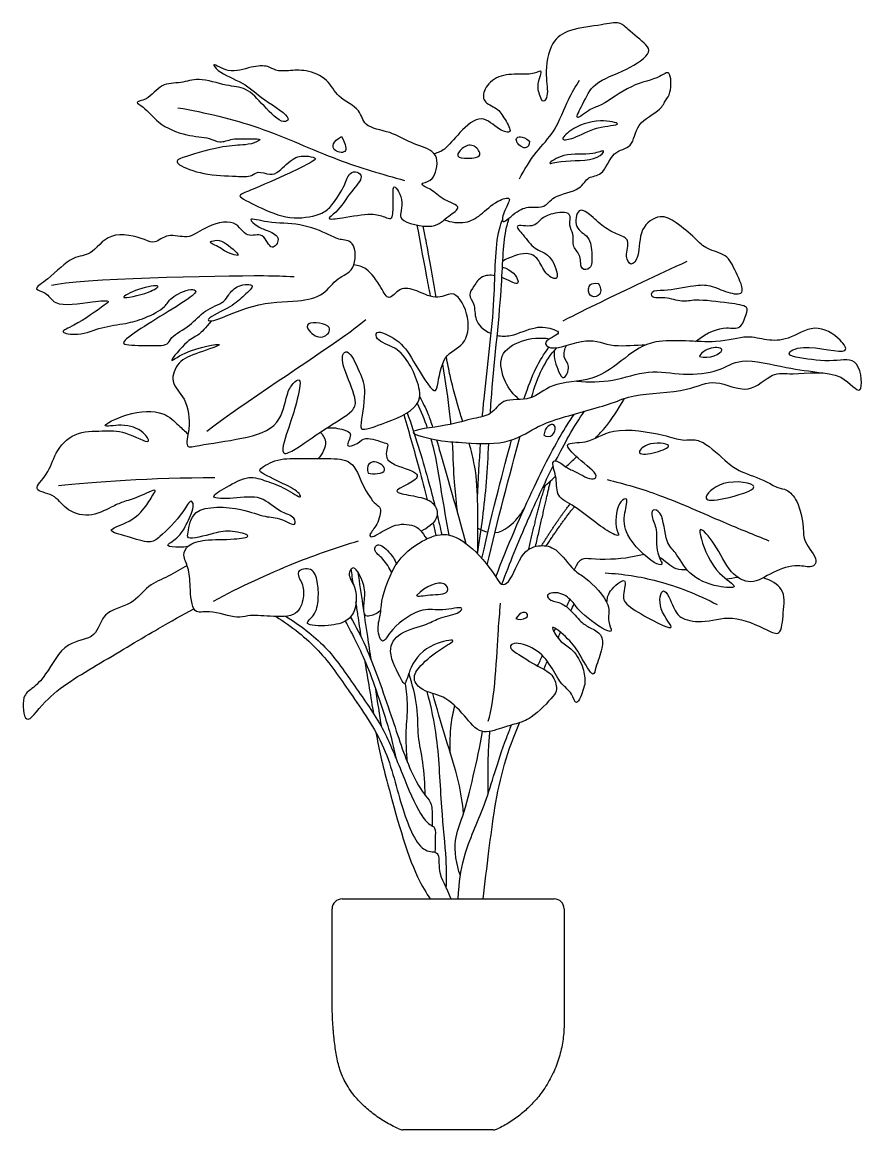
# Model space of a CAD drawing. Header units: metres. Extents: x 68508 to 226087, y -5893 to 20329.
# Drawn here: x 192906 to 193404, y 14940 to 15596 of the extents above; entities that cross this region are included whole.
import ezdxf

# ---------------------------------------------------------------- set-up
doc = ezdxf.new("R2010")
doc.units = ezdxf.units.M
doc.header["$LTSCALE"] = 0.05

msp = doc.modelspace()

# ---------------------------------------------------------------- linework, layer by layer
for centre, start, end in [((193095.419, 15070.866), 90, 180), ((193221.065, 15070.866), 0.000003, 90), ((193131.48, 14945.918), 245.102916, 270.000004), ((193184.996, 14945.918), 270, 295.205511)]:
    msp.add_arc(centre, 5.849, start, end)
for points, knots in [([(193155.987, 15478.69), (193159.838, 15477.14), (193168.725, 15476.081), (193177.754, 15481.307), (193186.196, 15489.865), (193196.925, 15492.963), (193191.388, 15484.615), (193188.92, 15474.013), (193199.373, 15484.97), (193207.497, 15486.681), (193215.776, 15485.504), (193220.303, 15493.499), (193236.936, 15495.536), (193240.61, 15504.886), (193250.395, 15504.083), (193254.96, 15519.941), (193268.323, 15520.686), (193268.856, 15536.438), (193284.29, 15542.949), (193286.851, 15549.754), (193290.475, 15553.18), (193290.408, 15568.631), (193282.642, 15561.883), (193266.323, 15559.226), (193249.55, 15545.919), (193243.155, 15545.2), (193231.858, 15535.655), (193238.754, 15548.383), (193244.181, 15560.68), (193263.463, 15566.293), (193278.836, 15576.995), (193275.56, 15582.772), (193264.598, 15591.214), (193259.772, 15596.27), (193248.662, 15593.671), (193230.294, 15591.765), (193218.32, 15584.258), (193215.236, 15564.473), (193218.036, 15552.887), (193214.612, 15547.492), (193212.241, 15552.4), (193210.462, 15559.753), (193215.173, 15568.053), (193208.508, 15564.606), (193200.229, 15564.942), (193187.905, 15564.594), (193179.23, 15556.81), (193178.412, 15547.891), (193187.624, 15545.092), (193191.507, 15538.721), (193197.302, 15529.068), (193187.237, 15531.86), (193178.29, 15542.372), (193164.553, 15530.417), (193156.871, 15519.978), (193152.181, 15518.379), (193150.096, 15517.664)], [0, 0, 0, 0, 0.3028033, 0.5752124, 0.8843878, 1.1084968, 1.341479, 1.5624866, 1.8351689, 2.0967025, 2.3246006, 2.56755, 2.9056244, 3.1549699, 3.390427, 3.7118074, 3.9912749, 4.2994391, 4.6364295, 4.8543511, 5.0516212, 5.3396641, 5.5455139, 5.9070228, 6.2941124, 6.530804, 6.7864326, 7.0334, 7.3564892, 7.7432621, 8.0907969, 8.2767555, 8.5969766, 8.8157764, 9.0917342, 9.4635347, 9.7731177, 10.1468694, 10.4473908, 10.614337, 10.7769798, 11.0274394, 11.2425463, 11.4187128, 11.6760571, 11.9747497, 12.2582983, 12.4845596, 12.7276581, 12.9770467, 13.2131032, 13.4292678, 13.7279523, 14.0630491, 14.3767456, 14.597387, 14.597387, 14.597387, 14.597387]), ([(193142.787, 15499.722), (193142.648, 15498.965), (193149.095, 15496.79), (193154.403, 15490.326), (193167.879, 15486.476), (193157.259, 15480.706), (193150.411, 15472.083), (193129.009, 15477.789), (193130.307, 15482.931), (193131.235, 15489.057), (193129.613, 15495.005), (193126.139, 15499.333), (193125.55, 15495.881), (193125.905, 15491.333), (193125.721, 15482.645), (193124.781, 15478.536), (193120.089, 15480.665), (193112.32, 15482.968), (193097.116, 15479.828), (193084.913, 15478.408), (193093.406, 15483.542), (193100.146, 15495.219), (193108.596, 15503.769), (193104.468, 15507.427), (193099.345, 15506.732), (193097.341, 15498.694), (193089.585, 15487.115), (193084.012, 15481.817), (193065.967, 15477.99), (193049.288, 15484.541), (193035.374, 15491.505), (193034.604, 15493.426), (193042.501, 15496.684), (193064.458, 15506.003), (193075.484, 15511.801), (193081.389, 15514.979), (193074.727, 15516.664), (193066.591, 15516.27), (193058.573, 15507.083), (193052.949, 15504.609), (193045.515, 15508.044), (193041.939, 15503.804), (193031.926, 15504.568), (193014.032, 15504.842), (192999.626, 15510.305), (192996.605, 15513.804), (193004.427, 15516.703), (193024.814, 15522.644), (193037.438, 15522.692), (193044.4, 15524.127), (193048.098, 15526.733), (193040.545, 15526.274), (193030.661, 15527.186), (193023.045, 15523.589), (193016.513, 15527.718), (193003.012, 15527.908), (192986.189, 15535.076), (192979.12, 15545.178), (192971.736, 15548.518), (192981.036, 15549.458), (192988.036, 15559.841), (193000.26, 15559.179), (193010.76, 15563.349), (193026.872, 15557.553), (193039.152, 15557.34), (193048.697, 15546.431), (193059.664, 15534.954), (193066.518, 15539.131), (193047.736, 15550.133), (193037.772, 15560.006), (193022.636, 15565.223), (193017.489, 15572.535), (193029.14, 15564.5), (193041.043, 15569.473), (193051.641, 15570.167), (193056.03, 15566.525), (193064.153, 15566.798), (193074.225, 15567.801), (193087.6, 15562.127), (193092.3, 15550.706), (193106.878, 15544.499), (193107.804, 15533.211), (193124.73, 15531.107), (193135.601, 15523.865), (193149.22, 15520.308), (193152.344, 15513.933), (193150.908, 15506.642), (193148.726, 15501.622), (193142.922, 15500.458), (193142.787, 15499.722)], [0, 0, 0, 0, 0.2038929, 0.478958, 0.7424357, 0.9768755, 1.2700161, 1.6372307, 1.8024765, 2.0142731, 2.2363857, 2.4046762, 2.5241385, 2.7170665, 2.975075, 3.1252349, 3.2931952, 3.5378456, 3.8930106, 4.1343, 4.3354837, 4.6728299, 4.9485195, 5.1108469, 5.283337, 5.5221066, 5.8412229, 6.0789844, 6.4300062, 6.812141, 7.1366502, 7.2198135, 7.4460514, 7.8776294, 8.1946334, 8.362548, 8.5428703, 8.7920913, 9.0846632, 9.2923603, 9.5188542, 9.6987358, 9.9586179, 10.3347615, 10.6691476, 10.8075115, 11.022006, 11.4273925, 11.7387263, 11.9665768, 12.0965401, 12.2908999, 12.5755639, 12.8117807, 13.034724, 13.3484119, 13.7138907, 14.0219243, 14.2050822, 14.4110157, 14.7107955, 14.9972207, 15.2823208, 15.6304644, 15.9239276, 16.2522727, 16.5830379, 16.7343356, 17.0954763, 17.445773, 17.7890493, 17.9648412, 18.2230879, 18.5405444, 18.8106514, 19.0050837, 19.240578, 19.5171667, 19.8306613, 20.1279797, 20.4525847, 20.7108499, 21.0409243, 21.3638885, 21.6751506, 21.8874198, 22.1156086, 22.3187925, 22.5173388, 22.5173388, 22.5173388, 22.5173388]), ([(193200.452, 15502.798), (193203.446, 15508.217), (193209.775, 15519.136), (193222.087, 15530.627), (193228.898, 15550.076), (193233.752, 15557.545), (193236.088, 15561.358)], [0, 0, 0, 0, 0.3697599, 0.7227226, 1.1055371, 1.4198121, 1.4198121, 1.4198121, 1.4198121]), ([(192998.304, 15545.002), (193014.5, 15542.06), (193046.438, 15534.867), (193092.414, 15513.201), (193119.142, 15505.64), (193132.462, 15501.968)], [0, 0, 0, 0, 0.6029536, 1.2113816, 1.7638076, 1.7638076, 1.7638076, 1.7638076]), ([(193226.204, 15526.398), (193225.725, 15527.218), (193231.692, 15533.254), (193246.376, 15538.724), (193264.435, 15534.977), (193244.767, 15533.937), (193234.42, 15527.08), (193226.668, 15525.602), (193226.204, 15526.398)], [0, 0, 0, 0, 0.2244649, 0.5937684, 0.8693547, 1.1650041, 1.5032081, 1.7208678, 1.7208678, 1.7208678, 1.7208678]), ([(193095.19, 15527.921), (193089.747, 15524.908), (193088.882, 15519.146), (193099.003, 15517.388), (193097.709, 15522.973), (193095.19, 15527.921)], [0, 0, 0, 0, 0.3734753, 0.7441009, 1.094617, 1.094617, 1.094617, 1.094617]), ([(193206.488, 15525.197), (193201.867, 15528.616), (193196.772, 15527.385), (193200.994, 15521.103), (193205.95, 15520.441), (193206.488, 15525.197)], [0, 0, 0, 0, 0.3035449, 0.62251671, 0.93527675, 0.93527675, 0.93527675, 0.93527675]), ([(193164.016, 15516.508), (193163.605, 15517.774), (193167.235, 15522.442), (193173.932, 15523.644), (193179.412, 15515.754), (193170.011, 15514.734), (193164.432, 15515.224), (193164.016, 15516.508)], [0, 0, 0, 0, 0.2093072, 0.4269768, 0.6370711, 0.869032, 1.0811512, 1.0811512, 1.0811512, 1.0811512]), ([(193218.431, 15512.179), (193218.412, 15512.798), (193227.959, 15519.153), (193242.545, 15516.213), (193252.39, 15520.983), (193245.884, 15512.891), (193226.704, 15514.392), (193218.447, 15511.652), (193218.431, 15512.179)], [0, 0, 0, 0, 0.2640644, 0.6195732, 0.8388673, 1.0350858, 1.4318486, 1.6570751, 1.6570751, 1.6570751, 1.6570751]), ([(193304.752, 15406.669), (193311.982, 15412.482), (193322.661, 15415.842), (193331.644, 15413.193), (193334.669, 15422.536), (193336.272, 15427.94), (193323.476, 15429.285), (193305.048, 15431.98), (193296.716, 15429.51), (193287.329, 15433.283), (193278.272, 15431.724), (193278.763, 15437.271), (193286.856, 15436.331), (193303.544, 15440.106), (193313.504, 15440.368), (193322.911, 15435.494), (193335.546, 15433.442), (193328.23, 15448.259), (193323.709, 15458.555), (193311.187, 15460.7), (193304.466, 15467.947), (193293.619, 15477.016), (193283.801, 15482.766), (193270.513, 15473.516), (193272.358, 15458.031), (193266.443, 15450.346), (193262.553, 15457.33), (193266.621, 15467.101), (193258.509, 15469.927), (193249.917, 15474.178), (193242.832, 15481.606), (193234.502, 15486.715), (193232.553, 15472.801), (193242.509, 15469.409), (193243.447, 15458.249), (193243.577, 15449.432), (193235.993, 15448.442), (193237.575, 15457.832), (193231.404, 15462.258), (193233.071, 15470.389), (193229.205, 15474.997), (193232.293, 15483.924), (193219.524, 15482.622), (193213.035, 15479.543), (193209.072, 15473.496), (193196.022, 15476.753), (193203.579, 15469.114), (193208.993, 15460.781), (193219.241, 15458.683), (193223.574, 15446.206), (193222.19, 15442.777), (193214.992, 15446.741), (193212.128, 15455.841), (193204.937, 15460.264), (193194.64, 15456.493), (193190.601, 15454.241)], [2.3470807, 2.3470807, 2.3470807, 2.3470807, 2.6933908, 2.934729, 3.1842791, 3.3581739, 3.6422543, 4.0243104, 4.2742003, 4.5488642, 4.786559, 4.9290958, 5.1562534, 5.5192464, 5.7914699, 6.0798253, 6.3265729, 6.6271951, 6.9242279, 7.21219, 7.4839568, 7.8097885, 8.0866981, 8.3975801, 8.7371039, 8.9559471, 9.1534103, 9.4150883, 9.6379845, 9.9094913, 10.1961296, 10.4167722, 10.6807587, 10.9395282, 11.2208497, 11.4641696, 11.6419318, 11.8758932, 12.1027508, 12.3347184, 12.5419212, 12.759377, 13.0282845, 13.2677487, 13.4908803, 13.7440972, 13.9583375, 14.2404827, 14.5108266, 14.8098704, 14.9373613, 15.1573917, 15.4245888, 15.6641969, 15.9675594, 15.9675594, 15.9675594, 15.9675594]), ([(193041.497, 15478.724), (193041.841, 15479.612), (193053.433, 15476.103), (193069.987, 15477.23), (193087.598, 15470.124), (193093.73, 15466.521), (193103.782, 15466.734), (193103.92, 15447.975), (193092.16, 15444.769), (193084.956, 15433.503), (193068.254, 15429.688), (193044.21, 15430.608), (193018.364, 15417.314), (193014.658, 15420.215), (193030.83, 15427.313), (193036.591, 15433.195), (193045.703, 15440.994), (193033.099, 15440.308), (193028.244, 15434.377), (193025.789, 15429.533), (193013.358, 15425.347), (193006.266, 15415.831), (192993.984, 15409.885), (192992.743, 15403.678), (192979.789, 15404.527), (192964.068, 15404.15), (192968.543, 15409.35), (192983.396, 15418.865), (193000.178, 15428.797), (193010.82, 15436.483), (193005.221, 15438.222), (192993.468, 15432.917), (192991.179, 15426.578), (192978.363, 15420.104), (192967.503, 15417.036), (192952.847, 15415.515), (192940.715, 15409.692), (192926.631, 15412.087), (192938.331, 15416.228), (192953.642, 15427.349), (192959.077, 15431.171), (192946.318, 15430.269), (192924.798, 15426.442), (192921.119, 15436.102), (192911.472, 15437.355), (192922.798, 15444.017), (192935.387, 15457.718), (192947.434, 15456.949), (192957.1, 15473.039), (192978.539, 15467.498), (192984.472, 15464.001), (192992.491, 15471.353), (193004.333, 15466.648), (193013.338, 15474.193), (193032.515, 15480.484), (193038.424, 15466.85), (193049.243, 15472.34), (193053.251, 15458.782), (193059.94, 15468.082), (193051.635, 15472.455), (193046.109, 15473.801), (193041.238, 15478.056), (193041.497, 15478.724)], [0, 0, 0, 0, 0.2707293, 0.6469625, 1.0118697, 1.2420798, 1.4786048, 1.8013873, 2.0839641, 2.3846453, 2.7240694, 3.1677587, 3.5935853, 3.7214681, 4.0231171, 4.3000685, 4.5300899, 4.7705137, 5.0107856, 5.2039843, 5.5015081, 5.8065611, 6.1123739, 6.2976308, 6.6041113, 6.91366, 7.067189, 7.4309593, 7.8358864, 8.1006165, 8.2494329, 8.5509772, 8.7738219, 9.086256, 9.3821293, 9.7062872, 10.0360146, 10.2904996, 10.5258724, 10.9234454, 11.0788457, 11.3435241, 11.7416295, 11.9931211, 12.1958697, 12.450957, 12.8287596, 13.1071695, 13.4486762, 13.8296227, 14.0437841, 14.2995612, 14.5835622, 14.8764465, 15.2343534, 15.5176493, 15.7672651, 16.023624, 16.2298891, 16.4621446, 16.6913429, 16.8950049, 16.8950049, 16.8950049, 16.8950049]), ([(193178.584, 15362.133), (193178.872, 15365.629), (193180.953, 15388.887), (193186.789, 15429.726), (193185.775, 15464.929), (193189.683, 15476.944), (193190.369, 15478.703)], [0.5405911, 0.5405911, 0.5405911, 0.5405911, 0.6577815, 1.3181666, 1.8717991, 1.9726538, 1.9726538, 1.9726538, 1.9726538]), ([(193183.256, 15364.034), (193183.409, 15366.5), (193184.947, 15389.499), (193190.491, 15435.654), (193190.736, 15467.098), (193193.676, 15477.462), (193194.484, 15479.815)], [1.0717255, 1.0717255, 1.0717255, 1.0717255, 1.1573549, 1.8541508, 2.3623013, 2.5210546, 2.5210546, 2.5210546, 2.5210546]), ([(193139.741, 15475.507), (193141.623, 15465.707), (193143.26, 15456.411), (193146.783, 15438.005), (193147.661, 15433.376)], [0, 0, 0, 0, 0.46946087, 0.61191306, 0.61191306, 0.61191306, 0.61191306]), ([(193151.108, 15432.759), (193148.997, 15445.136), (193145.967, 15462.621), (193143.984, 15472.385), (193143.449, 15474.927)], [2.42490674, 2.42490674, 2.42490674, 2.42490674, 2.86674214, 3.03667829, 3.03667829, 3.03667829, 3.03667829]), ([(193033.802, 15457.576), (193034.046, 15458.951), (193025.199, 15466.304), (193020.979, 15466.709), (193015.271, 15465.514), (193024.116, 15462.296), (193027.456, 15458.616), (193033.802, 15457.576)], [0, 0, 0, 0, 0.3308019, 0.5632049, 0.7327735, 0.9831573, 1.2692273, 1.2692273, 1.2692273, 1.2692273]), ([(193018.091, 15418.851), (193014.138, 15414.205), (193010.745, 15410.029), (193003.887, 15408.002), (192990.597, 15391.243), (193002.232, 15401.726), (193031.878, 15407.245), (193009.001, 15399.444), (192998.332, 15395.572), (192992.896, 15382.082), (193003.861, 15373.103), (193006.024, 15355.811), (193001.729, 15342.917), (193012.535, 15345.754), (193036.245, 15348.639), (193059.416, 15355.537), (193062.259, 15375.014), (193065.641, 15381.348), (193072.268, 15386.651), (193068.024, 15368.151), (193064.559, 15357.8), (193057.811, 15338.049), (193068.482, 15342.687), (193084.421, 15354.954), (193101.869, 15364.434), (193104.603, 15371.899), (193097.286, 15387.823), (193094.586, 15398.342), (193099.348, 15402.689), (193106.512, 15387.44), (193110.139, 15377.479), (193106.216, 15357.441), (193106.898, 15353.577), (193119.825, 15357.878), (193142.669, 15366.949), (193141.246, 15381.145), (193135.694, 15393.49), (193127.939, 15403.577), (193115.806, 15406.47), (193114.877, 15414.402), (193129.964, 15407.317), (193136.845, 15396.85), (193149.946, 15374.16), (193152.516, 15381.377), (193154.355, 15399.17), (193169.037, 15403.946), (193171.825, 15420.486), (193162.685, 15438.498), (193152.02, 15430.329), (193140.013, 15437.063), (193129.51, 15439.428), (193123.099, 15429.747), (193118.326, 15439.278), (193110.682, 15450.505), (193104.987, 15451.58), (193102.405, 15451.981)], [0, 0, 0, 0, 0.2232211, 0.4762006, 0.8021261, 1.0639612, 1.4590233, 1.7700047, 2.0880091, 2.3780249, 2.6846994, 3.0504691, 3.324253, 3.5539698, 3.9925778, 4.4061538, 4.7657808, 5.0078059, 5.1824899, 5.5006549, 5.8405322, 6.1790248, 6.393168, 6.802518, 7.1838634, 7.4052648, 7.7678349, 8.0502008, 8.2023133, 8.5234469, 8.8380526, 9.219241, 9.3485096, 9.6480355, 10.0707967, 10.3651551, 10.6850086, 10.9941687, 11.2895557, 11.4559753, 11.7559045, 12.1078885, 12.5074482, 12.6698945, 13.0284493, 13.3458597, 13.6862276, 14.0338403, 14.3006045, 14.6146774, 14.8891584, 15.1310132, 15.3698892, 15.6937744, 15.9366848, 15.9366848, 15.9366848, 15.9366848]), ([(193226.414, 15418.942), (193233.933, 15422.732), (193248.984, 15430.286), (193282.739, 15446.373), (193299.749, 15454.127)], [0, 0, 0, 0, 0.4312394, 1.0737949, 1.0737949, 1.0737949, 1.0737949]), ([(192923.376, 15439.886), (192937.834, 15443.919), (193047.738, 15446.282), (193059.97, 15445.344), (193067.181, 15445.073)], [0, 0, 0, 0, 1.3199289, 1.7191591, 1.7191591, 1.7191591, 1.7191591]), ([(193185.964, 15445.58), (193183.108, 15446.058), (193177.404, 15445.601), (193173.766, 15439.505), (193169.624, 15434.069), (193174.468, 15429.03), (193173.483, 15418.943), (193178.784, 15413.724), (193183.742, 15411.291)], [17.1500337, 17.1500337, 17.1500337, 17.1500337, 17.3580193, 17.5984066, 17.8110962, 18.0219984, 18.2933312, 18.5802327, 18.5802327, 18.5802327, 18.5802327]), ([(193190.404, 15450.587), (193196.099, 15449.201), (193200.105, 15443.301), (193199.286, 15439.632), (193193.892, 15443.037), (193190.078, 15444.461)], [16.34600306, 16.34600306, 16.34600306, 16.34600306, 16.64408625, 16.77071078, 17.05519192, 17.05519192, 17.05519192, 17.05519192]), ([(192966.165, 15432.758), (192965.587, 15433.388), (192975.033, 15438.267), (192990.084, 15440.747), (192980.879, 15434.998), (192966.874, 15431.985), (192966.165, 15432.758)], [0, 0, 0, 0, 0.2705852, 0.563233, 0.783379, 1.115638, 1.115638, 1.115638, 1.115638]), ([(193247.16, 15440.852), (193242.505, 15441.787), (193240.69, 15437.711), (193242.433, 15432.288), (193249.717, 15433.748), (193248.431, 15439.142), (193247.16, 15440.852)], [0, 0, 0, 0, 0.2361098, 0.46062276, 0.6907857, 0.95038813, 0.95038813, 0.95038813, 0.95038813]), ([(193015.314, 15353.543), (193036.161, 15369.548), (193092.798, 15406.14), (193103.801, 15415.17), (193109.521, 15419.614)], [0, 0, 0, 0, 1.252138, 1.652106, 1.652106, 1.652106, 1.652106]), ([(193084.075, 15409.393), (193081.077, 15408.615), (193075.504, 15412.194), (193073.421, 15419.05), (193092.185, 15416.796), (193086.662, 15410.065), (193084.075, 15409.393)], [0, 0, 0, 0, 0.25602667, 0.42743886, 0.72915302, 0.94994546, 0.94994546, 0.94994546, 0.94994546]), ([(193137.527, 15352.854), (193137.527, 15354.57), (193159.326, 15356.531), (193172.378, 15361.37), (193184.364, 15362.601), (193190.091, 15373.807), (193208.291, 15370.653), (193219.249, 15383.265), (193244.518, 15382.037), (193263.091, 15397.128), (193280.244, 15409.928), (193316.567, 15404.308), (193334.642, 15410.689), (193346.889, 15407.103), (193360.018, 15407.07), (193375.057, 15418.055), (193390.099, 15409.13), (193397.734, 15397.3), (193368.964, 15406.267), (193357.145, 15398.904), (193367.998, 15396.524), (193385.836, 15394.039), (193402.558, 15398.392), (193404.393, 15370.257), (193390.8, 15391.062), (193362.427, 15386.364), (193350.134, 15389.138), (193336.375, 15373.978), (193316, 15385.536), (193300.382, 15376.498), (193267.455, 15375.756), (193255.948, 15369.641), (193223.556, 15361.386), (193210.128, 15356.021), (193192.613, 15344.634), (193165.447, 15347.128), (193154.991, 15347.263), (193137.526, 15351.318), (193137.527, 15352.854)], [0, 0, 0, 0, 0.3809048, 0.7360383, 1.0134845, 1.290823, 1.6310526, 1.9651855, 2.3809868, 2.7934215, 3.1831885, 3.693093, 4.0656278, 4.3598076, 4.6648606, 5.0171104, 5.3661022, 5.5882337, 6.0134535, 6.2745575, 6.4972462, 6.8802688, 7.1994832, 7.5355256, 7.8514197, 8.3075663, 8.6068421, 8.9559061, 9.3334063, 9.6951297, 10.1732135, 10.5008827, 10.9848913, 11.3210298, 11.7039194, 12.1376002, 12.455373, 12.7963912, 12.7963912, 12.7963912, 12.7963912]), ([(193187.308, 15410.237), (193189.836, 15409.737), (193197.533, 15409.629), (193209.346, 15416.338), (193220.09, 15414.444), (193223.889, 15412.341), (193223.431, 15411.456), (193222.684, 15410.016), (193213.173, 15406.954), (193220.079, 15400.003), (193240.917, 15410.453), (193254.876, 15402.505), (193269.724, 15404.814), (193275.097, 15404.551)], [18.6686444, 18.6686444, 18.6686444, 18.6686444, 18.8498322, 19.1870557, 19.4713284, 19.6297786, 19.6297786, 19.6297786, 19.8877596, 20.0706513, 20.4648243, 20.8184685, 21.1579756, 21.1579756, 21.1579756, 21.1579756]), ([(193200.376, 15372.346), (193196.95, 15375.141), (193191.328, 15381.892), (193187.151, 15399.273), (193201.72, 15408.149), (193212.876, 15409.196), (193218.361, 15408.201)], [0, 0, 0, 0, 0.3125061, 0.6472536, 0.9738201, 1.3246936, 1.3246936, 1.3246936, 1.3246936]), ([(193221.025, 15401.14), (193220.677, 15396.999), (193223.056, 15389.708), (193226.863, 15382.716), (193231.214, 15392.684), (193225.673, 15397.047), (193227.324, 15402.245), (193228.346, 15404.311)], [0, 0, 0, 0, 0.3029532, 0.4911524, 0.7195993, 0.9337607, 1.1593732, 1.1593732, 1.1593732, 1.1593732]), ([(193307.124, 15397.729), (193307.436, 15399.511), (193313.174, 15404.046), (193325.264, 15402.137), (193312.752, 15395.936), (193307.124, 15397.729)], [0, 0, 0, 0, 0.29842055, 0.55623188, 0.91435538, 0.91435538, 0.91435538, 0.91435538]), ([(193154.894, 15393.214), (193156.611, 15382.801), (193158.472, 15370.224), (193159.561, 15359.512), (193159.74, 15357.592)], [0.97988504, 0.97988504, 0.97988504, 0.97988504, 1.25445089, 1.31679867, 1.31679867, 1.31679867, 1.31679867]), ([(193166.861, 15359.347), (193166.405, 15360.831), (193163.376, 15370.68), (193160.374, 15381.477), (193157.953, 15393.586), (193157.219, 15397.496)], [1.28699477, 1.28699477, 1.28699477, 1.28699477, 1.35915845, 1.77580284, 1.95686676, 1.95686676, 1.95686676, 1.95686676]), ([(193234.526, 15383.098), (193241.572, 15382.677), (193255.83, 15382.296), (193276.811, 15390.582), (193297.26, 15386.221), (193318.714, 15388.427), (193331.716, 15397.894), (193359.028, 15390.44), (193372.261, 15389.176), (193379.2, 15388.064)], [0, 0, 0, 0, 0.3948359, 0.7946116, 1.186272, 1.57544, 1.9083109, 2.3488119, 2.742781, 2.742781, 2.742781, 2.742781]), ([(193141.377, 15373.93), (193143.193, 15370.51), (193145.514, 15366.358), (193148.166, 15358.691), (193149.093, 15355.808)], [0, 0, 0, 0, 0.29244709, 0.44125671, 0.44125671, 0.44125671, 0.44125671]), ([(193245.53, 15349.453), (193247.199, 15351.218), (193254.919, 15359.737), (193258.951, 15366.546), (193262.685, 15372.935)], [2.14434286, 2.14434286, 2.14434286, 2.14434286, 2.2469136, 2.65120268, 2.65120268, 2.65120268, 2.65120268]), ([(193004.134, 15285.312), (193002.45, 15284.994), (192999.806, 15284.738), (192988.857, 15285.148), (192999.378, 15290.512), (193003.633, 15299.144), (193008.459, 15309.011), (193005.708, 15313.889), (193001.212, 15304.315), (192988.003, 15291.04), (192981.315, 15286.575), (192969.488, 15291.23), (192953.94, 15294.681), (192969.336, 15299.191), (192978.639, 15307.172), (192982.854, 15314.969), (192986.695, 15320.412), (192974.168, 15313.955), (192965.747, 15311.881), (192958.63, 15308.564), (192945.65, 15301.744), (192931.131, 15306.847), (192925.788, 15316.52), (192910.649, 15318.222), (192922.316, 15328.481), (192924.886, 15340.9), (192936.545, 15353.738), (192953.925, 15353.466), (192966.007, 15354.379), (192983.942, 15344.29), (192977.378, 15354.442), (192966.25, 15358.262), (192949.476, 15354.92), (192969.557, 15365.431), (192989.65, 15366.12), (192998.452, 15357.012), (193002.477, 15353.584), (193004.254, 15351.716)], [0, 0, 0, 0, 0.1945589, 0.416849, 0.642942, 0.9294143, 1.2092372, 1.3515068, 1.5946009, 1.9768558, 2.206527, 2.519248, 2.7927589, 3.0632263, 3.3799982, 3.6418441, 3.7927302, 4.0688006, 4.3388616, 4.5755376, 4.8971731, 5.2167825, 5.5035064, 5.7724411, 6.0456739, 6.3631737, 6.7032559, 7.0477613, 7.3697618, 7.692002, 7.8977198, 8.2160931, 8.4810713, 8.8055422, 9.2023718, 9.4926244, 9.7312876, 9.7312876, 9.7312876, 9.7312876]), ([(193131.999, 15363.338), (193135.156, 15352.682), (193139.544, 15337.246), (193144.254, 15319.247), (193145.844, 15312.997)], [0, 0, 0, 0, 0.49543195, 0.75282192, 0.75282192, 0.75282192, 0.75282192]), ([(193134.016, 15364.496), (193138.529, 15351.499), (193144.632, 15331.723), (193149.18, 15314.463), (193150.463, 15309.317)], [0, 0, 0, 0, 0.55123216, 0.78893601, 0.78893601, 0.78893601, 0.78893601]), ([(193186.563, 15267.341), (193193.308, 15285.51), (193208.266, 15319.636), (193224.187, 15350.678), (193231.32, 15361.238), (193233.064, 15363.667)], [0, 0, 0, 0, 0.654255, 1.1935632, 1.3665501, 1.3665501, 1.3665501, 1.3665501]), ([(193221.9, 15335.932), (193224.619, 15341.335), (193230.871, 15353.202), (193235.936, 15360.976), (193238.957, 15365.321)], [0.97934221, 0.97934221, 0.97934221, 0.97934221, 1.18813681, 1.47118628, 1.47118628, 1.47118628, 1.47118628]), ([(193082.542, 15352.964), (193084.002, 15351.382), (193087.322, 15347.47), (193083.83, 15339.898), (193081.266, 15337.359)], [0, 0, 0, 0, 0.21805208, 0.50034054, 0.50034054, 0.50034054, 0.50034054]), ([(193086.175, 15355.347), (193089.581, 15356.088), (193096.158, 15354.612), (193102.338, 15352.36), (193096.225, 15343.03), (193105.354, 15346.24), (193108.826, 15350.819), (193120.226, 15346.687), (193123.717, 15345.884), (193118.187, 15335.22), (193141.617, 15329.616), (193138.446, 15321.552), (193118.468, 15317.797), (193142.853, 15314.659), (193151.059, 15310.821), (193153.01, 15301.013), (193145.864, 15295.991), (193142.225, 15294.443)], [0, 0, 0, 0, 0.2774892, 0.4652808, 0.6841873, 0.8872681, 1.0974868, 1.3834884, 1.5207483, 1.7527886, 2.0001156, 2.3148547, 3.1984545, 3.471189, 3.7295374, 3.9571927, 4.2527563, 4.2527563, 4.2527563, 4.2527563]), ([(193214.943, 15351.113), (193215.274, 15356.105), (193222.927, 15360.159), (193221.136, 15349.765), (193216.323, 15350.207), (193214.943, 15351.113)], [0, 0, 0, 0, 0.28990609, 0.54776584, 0.79040888, 0.79040888, 0.79040888, 0.79040888]), ([(193228.209, 15332.334), (193226.162, 15333.651), (193222.282, 15336.725), (193219.176, 15334.919), (193223.192, 15325.126), (193221.737, 15314.46), (193233.904, 15309.183), (193245.157, 15299.408), (193254.882, 15292.981), (193260.357, 15290.924), (193256.253, 15297.466), (193258.767, 15312.067), (193265.402, 15314.926), (193262.11, 15303.998), (193262.27, 15291.653), (193278.459, 15275.661), (193286.762, 15273.43), (193280.517, 15282.125), (193282.745, 15295.17), (193278.524, 15302.255), (193278.836, 15308.011), (193286.038, 15305.577), (193286.389, 15287.266), (193293.4, 15282.079), (193300.261, 15267.918), (193316.2, 15261.132), (193332.322, 15260.393), (193315.919, 15269.223), (193308.176, 15287.786), (193306.229, 15298.69), (193317.755, 15285.684), (193324.034, 15269.757), (193337.819, 15261.78), (193350.267, 15270.571), (193364.745, 15275.25), (193373.428, 15272.057), (193378.109, 15277.487), (193368.022, 15288.149), (193369.145, 15296.476), (193365.847, 15312.223), (193359.172, 15319.36), (193353.131, 15319.662), (193346.556, 15324.404), (193331.036, 15329.489), (193323.895, 15334.352), (193309.94, 15348.023), (193302.294, 15348.676), (193296.462, 15347.85), (193285.242, 15351.89), (193255.201, 15356.826), (193241.765, 15345.702), (193225.013, 15347.598), (193235.355, 15336.795), (193247.68, 15327.896), (193243.797, 15323.849), (193233.567, 15329.679), (193230.171, 15331.071), (193228.209, 15332.334)], [0, 0, 0, 0, 0.2302235, 0.3493267, 0.6152994, 0.8861632, 1.1771382, 1.5179242, 1.8174098, 1.9717702, 2.1678508, 2.5011214, 2.6629886, 2.9080728, 3.2191134, 3.6267259, 3.8122217, 4.0425398, 4.3590448, 4.6053799, 4.774247, 4.9556144, 5.3085148, 5.560645, 5.8875035, 6.2575385, 6.5200746, 6.8129425, 7.2228817, 7.42799, 7.7235648, 8.0995536, 8.4086773, 8.7316531, 9.0663669, 9.3121429, 9.4915432, 9.7962221, 10.0501846, 10.3900101, 10.6483525, 10.8455718, 11.0891634, 11.4296574, 11.6968058, 12.0677538, 12.2981461, 12.4928558, 12.787687, 13.2522114, 13.6157046, 13.8930813, 14.1667257, 14.4965806, 14.63281, 14.9143562, 15.1350831, 15.1350831, 15.1350831, 15.1350831]), ([(193158.796, 15292.061), (193157.362, 15300.551), (193154.137, 15317.445), (193151.457, 15337.312), (193148.595, 15347.589), (193148.163, 15349.037)], [0, 0, 0, 0, 0.43608562, 0.88689387, 0.96145749, 0.96145749, 0.96145749, 0.96145749]), ([(193151.372, 15348.405), (193152.805, 15343.584), (193158.367, 15323.977), (193164.648, 15302.472), (193168.696, 15287.173)], [0.55981073, 0.55981073, 0.55981073, 0.55981073, 0.77786415, 1.36906981, 1.36906981, 1.36906981, 1.36906981]), ([(193160.554, 15347.216), (193161.184, 15337.435), (193161.459, 15322.534), (193162.875, 15313.741), (193163.523, 15306.049)], [1.43641881, 1.43641881, 1.43641881, 1.43641881, 1.79785802, 2.1274435, 2.1274435, 2.1274435, 2.1274435]), ([(193175.635, 15280.966), (193176.105, 15290.51), (193175.757, 15309.938), (193175.363, 15328.473), (193171.947, 15342.018), (193170.67, 15346.571)], [0, 0, 0, 0, 0.4593858, 0.8772076, 1.0873731, 1.0873731, 1.0873731, 1.0873731]), ([(193271.635, 15340.71), (193270.993, 15341.817), (193275.577, 15347.625), (193293.88, 15345.783), (193281.122, 15340.584), (193272.409, 15339.377), (193271.635, 15340.71)], [0, 0, 0, 0, 0.2211461, 0.5229903, 0.7701305, 1.0365787, 1.0365787, 1.0365787, 1.0365787]), ([(193175.635, 15280.966), (193177.858, 15295.124), (193180.868, 15316.841), (193181.936, 15338.489), (193182.313, 15346.259)], [0, 0, 0, 0, 0.56261034, 0.85639732, 0.85639732, 0.85639732, 0.85639732]), ([(193118.431, 15247.603), (193116.824, 15245.797), (193112.264, 15243.986), (193108.063, 15243.987), (193108.449, 15253.574), (193109.831, 15261.322), (193102.573, 15275.85), (193098.178, 15268.189), (193104.23, 15261.631), (193103.99, 15247.98), (193098.713, 15240.658), (193088.416, 15238), (193071.13, 15238.451), (193080.106, 15244.705), (193081.696, 15254.503), (193081.26, 15264.175), (193078.471, 15273.44), (193066.834, 15271.194), (193072.605, 15263.279), (193073.053, 15255.067), (193069.322, 15243.31), (193052.864, 15243.909), (193039.669, 15244.988), (193033.328, 15242.017), (193017.248, 15248.378), (193006.427, 15244.332), (193005.539, 15262.201), (193005.05, 15272.315), (193000.626, 15280.074), (193004.141, 15286.82), (193014.986, 15289.725), (193029.781, 15289.173), (193044.121, 15291.263), (193028.857, 15295.309), (193020.734, 15293.405), (193002.941, 15288.6), (193004.709, 15294.261), (193006.046, 15310.191), (193036.505, 15308.322), (193049.395, 15302.429), (193058.99, 15302.659), (193068.546, 15296.224), (193067.336, 15303.604), (193058.007, 15305.364), (193047.551, 15316.333), (193032.576, 15313.395), (193014.805, 15313.52), (193028.213, 15320.999), (193039.851, 15327.859), (193050.968, 15323.825), (193061.28, 15320.559), (193071.853, 15312.883), (193069.872, 15317.813), (193060.926, 15322.433), (193047.402, 15328.703), (193046.129, 15331.273), (193056.579, 15337.5), (193069.854, 15337.42), (193086.583, 15337.337), (193102.195, 15337.181), (193107.121, 15321.498), (193114.611, 15310.154), (193119.292, 15308.454), (193116.724, 15297.914), (193111.916, 15293.34), (193111.893, 15290.582), (193116.386, 15291.841), (193126.619, 15299.65), (193139.73, 15298.034), (193142.582, 15294.106), (193145.55, 15289.741)], [0, 0, 0, 0, 0.2322271, 0.3800173, 0.6211507, 0.8893768, 1.1885896, 1.366622, 1.6165651, 1.9268756, 2.1718571, 2.465334, 2.7669296, 2.9777282, 3.252412, 3.5272094, 3.7731917, 4.0063759, 4.2330719, 4.4874321, 4.7617052, 5.0967173, 5.4098325, 5.6315053, 5.9831452, 6.2338657, 6.5603454, 6.8504744, 7.0931526, 7.3062132, 7.5847595, 7.9413541, 8.1887705, 8.452825, 8.7448131, 9.0772569, 9.231675, 9.5376301, 9.9815709, 10.3143621, 10.585026, 10.8322144, 10.9949468, 11.2533218, 11.574991, 11.922871, 12.2134119, 12.4761545, 12.8036229, 13.0842279, 13.3891934, 13.6572613, 13.7814044, 14.0687622, 14.4011423, 14.5075137, 14.7826776, 15.1076588, 15.4647161, 15.7822554, 16.1184884, 16.4331388, 16.6012353, 16.867534, 17.0935558, 17.2004349, 17.3571516, 17.6697077, 17.9685625, 18.1922854, 18.1922854, 18.1922854, 18.1922854]), ([(193110.88, 15328.678), (193109.495, 15333.07), (193114.179, 15338.186), (193125.362, 15328.859), (193113.71, 15327.85), (193110.88, 15328.678)], [0, 0, 0, 0, 0.27321142, 0.56276826, 0.88867552, 0.88867552, 0.88867552, 0.88867552]), ([(193190.124, 15262.918), (193194.944, 15275.912), (193202.673, 15295.277), (193215.313, 15322.658), (193220.395, 15332.917)], [0, 0, 0, 0, 0.55325936, 0.9409573, 0.9409573, 0.9409573, 0.9409573]), ([(193252.354, 15324.896), (193262.856, 15322.262), (193283.395, 15316.602), (193321.134, 15299.504), (193339.125, 15292.384), (193348.188, 15288.681)], [0, 0, 0, 0, 0.4890178, 1.0364881, 1.5014803, 1.5014803, 1.5014803, 1.5014803]), ([(193310.994, 15313.837), (193310.459, 15315.828), (193319.973, 15326.211), (193349.541, 15321.108), (193321.647, 15313.129), (193311.467, 15312.074), (193310.994, 15313.837)], [0, 0, 0, 0, 0.315309, 0.6799004, 1.0540258, 1.3331609, 1.3331609, 1.3331609, 1.3331609]), ([(193185.931, 15293.502), (193191.498, 15294.016), (193198.947, 15300.89), (193202.235, 15306.172), (193203.43, 15307.974)], [0.67550472, 0.67550472, 0.67550472, 0.67550472, 1.01763506, 1.19393765, 1.19393765, 1.19393765, 1.19393765]), ([(193019.348, 15253.018), (193034.821, 15261.364), (193066.834, 15276.094), (193092.302, 15284.783), (193105.165, 15288.655)], [0, 0, 0, 0, 0.6231185, 1.16781, 1.16781, 1.16781, 1.16781]), ([(193186.563, 15267.341), (193183.814, 15271.771), (193173.302, 15284.952), (193157.619, 15294.746), (193141.965, 15288.863), (193125.146, 15276.099), (193118.088, 15251.044), (193118.69, 15245.694), (193115.669, 15237.174), (193119.368, 15225.727), (193124.949, 15238.201), (193143.316, 15250.027), (193153.638, 15246.455), (193168.21, 15250.502), (193164.443, 15245.168), (193153.167, 15243.601), (193146.016, 15238.774), (193129.15, 15235.219), (193121.204, 15223.582), (193129.99, 15207.584), (193133.071, 15202.081), (193135.61, 15216.021), (193147.153, 15227.997), (193165.627, 15231.28), (193152.627, 15224.209), (193142.17, 15215.779), (193136.273, 15206.896), (193143.29, 15199.195), (193156.211, 15197.391), (193167.983, 15185.679), (193177.079, 15173.196), (193189.993, 15178.075), (193198.73, 15180.452), (193207.894, 15183.15), (193220.417, 15196.343), (193223.343, 15200.466), (193220.292, 15210.515), (193211.183, 15214.103), (193199.442, 15221.809), (193193.934, 15225.547), (193197.596, 15229.313), (193210.918, 15225.228), (193219.365, 15214.857), (193224.941, 15203.445), (193231.515, 15199.276), (193234.229, 15189.243), (193238.875, 15201.975), (193239.479, 15205.565), (193238.435, 15215.107), (193231.279, 15225.724), (193224.599, 15228.105), (193216.55, 15241.583), (193231.015, 15229.615), (193235.944, 15222.169), (193244.345, 15206.491), (193245.735, 15214.773), (193249.878, 15224.676), (193249.78, 15233.632), (193242.092, 15237.244), (193236.628, 15240.505), (193230.195, 15248.711), (193224.378, 15252.405), (193217.716, 15253.414), (193216.256, 15257.647), (193225.438, 15258.839), (193232.814, 15251.922), (193236.384, 15245.893), (193251.758, 15234.73), (193255.796, 15235.077), (193251.915, 15241.586), (193255.769, 15251.322), (193239.73, 15267.531), (193232.559, 15270.355), (193222.836, 15284.779), (193212.83, 15286.527), (193201.102, 15283.053), (193195.771, 15263.806), (193189.235, 15262.089), (193187.943, 15265.117), (193186.563, 15267.341)], [0, 0, 0, 0, 0.398811, 0.7589083, 1.0889825, 1.4880199, 1.9115551, 2.1096865, 2.369129, 2.6056122, 2.8636206, 3.2587726, 3.5553182, 3.8412459, 3.9853793, 4.2726766, 4.53331, 4.8803642, 5.1773054, 5.5376751, 5.6918428, 5.9659961, 6.3403505, 6.6299476, 6.8775947, 7.2167486, 7.4715309, 7.7162145, 8.0222502, 8.3730002, 8.6915822, 8.9868645, 9.2456601, 9.5133518, 9.8734275, 10.0632742, 10.3161421, 10.5862515, 10.9149855, 11.1103953, 11.2585376, 11.563653, 11.884879, 12.1846527, 12.4307834, 12.6366426, 12.8965555, 13.0804146, 13.3373456, 13.6365545, 13.8826243, 14.1347082, 14.4198955, 14.7284873, 15.0353357, 15.2131291, 15.5081403, 15.7494709, 15.9834178, 16.2045612, 16.4772746, 16.7067686, 16.9217776, 17.0569833, 17.2861364, 17.5508828, 17.7952111, 18.164905, 18.2871858, 18.4895878, 18.7583004, 19.146046, 19.3994296, 19.7412795, 20.004964, 20.2887378, 20.6602854, 20.8402838, 21.0405184, 21.0405184, 21.0405184, 21.0405184]), ([(193124.863, 15269.893), (193123.294, 15272.616), (193120.528, 15277.917), (193113.555, 15282.584), (193116.596, 15288.276), (193123.886, 15281.781), (193126.69, 15277.544), (193127.727, 15274.91)], [0, 0, 0, 0, 0.2634804, 0.4961749, 0.6549733, 0.894597, 1.1446299, 1.1446299, 1.1446299, 1.1446299]), ([(193274.275, 15280.472), (193271.826, 15280.11), (193262.539, 15277.69), (193244.34, 15277.247), (193235.688, 15278.858), (193232.9, 15271.477)], [6.3293795, 6.3293795, 6.3293795, 6.3293795, 6.5584288, 7.1336409, 7.4678407, 7.4678407, 7.4678407, 7.4678407]), ([(193299.76, 15271.5), (193297.543, 15271.479), (193291.971, 15271.135), (193286.68, 15276.973), (193283.25, 15279.034)], [5.66189093, 5.66189093, 5.66189093, 5.66189093, 5.83713886, 6.10870009, 6.10870009, 6.10870009, 6.10870009]), ([(193003.671, 15274.093), (193000.003, 15271.921), (192992.815, 15267.328), (192980.042, 15262.684), (192971.575, 15250.074), (192952.864, 15247.374), (192950.79, 15230.056), (192930.968, 15230.068), (192920.863, 15209.482), (192912.277, 15200.985), (192905.488, 15197.343), (192907.575, 15176.458), (192920.701, 15197.878), (192952.313, 15216.221), (192986.414, 15236.719), (193000.67, 15244.596), (193007.657, 15248.444)], [0, 0, 0, 0, 0.3068392, 0.6173794, 0.9444822, 1.2934411, 1.6074851, 1.9527106, 2.3527378, 2.6481949, 2.8790611, 3.1828085, 3.514318, 4.0566396, 4.5989044, 5.0186285, 5.0186285, 5.0186285, 5.0186285]), ([(193112.793, 15217.792), (193112.071, 15222.528), (193109.433, 15239.956), (193106.869, 15257.294), (193105.033, 15269.932)], [0.4649922, 0.4649922, 0.4649922, 0.4649922, 0.63239468, 1.08140965, 1.08140965, 1.08140965, 1.08140965]), ([(193251.317, 15269.678), (193261.731, 15269.056), (193282.55, 15266.063), (193306.398, 15256.87), (193317.549, 15250.891)], [0, 0, 0, 0, 0.48002, 1.0086443, 1.0086443, 1.0086443, 1.0086443]), ([(193139.498, 15256.31), (193145.127, 15262.053), (193156.287, 15266.363), (193159.819, 15256.655), (193147.734, 15257.181), (193140.204, 15255.52), (193139.498, 15256.31)], [0, 0, 0, 0, 0.3798601, 0.6027864, 0.9248669, 1.2072655, 1.2072655, 1.2072655, 1.2072655]), ([(193252.242, 15252.107), (193252.441, 15254.495), (193252.704, 15258.741), (193265.388, 15269.312), (193260.995, 15255.252), (193264.032, 15249.285), (193298.92, 15230.796), (193281.488, 15247.568), (193285.284, 15264.643), (193292.021, 15248.334), (193295.204, 15242.648), (193309.27, 15239.266), (193326.41, 15245.793), (193345.982, 15236.463), (193355.748, 15231.617), (193356.508, 15246.811), (193358.53, 15259.958), (193349.361, 15265.421), (193344.698, 15266.715)], [0, 0, 0, 0, 0.2300695, 0.5039711, 0.7511229, 0.9999561, 1.4437207, 1.7464583, 2.0256086, 2.3144528, 2.5462935, 2.8497174, 3.2169248, 3.6153697, 3.8474019, 4.1438964, 4.4651896, 4.722184, 4.722184, 4.722184, 4.722184]), ([(193106.925, 15231.374), (193106.198, 15236.029), (193105.065, 15243.381), (193104.074, 15249.978), (193103.702, 15252.476)], [0.50058513, 0.50058513, 0.50058513, 0.50058513, 0.66178598, 0.76526671, 0.76526671, 0.76526671, 0.76526671]), ([(193182.018, 15181.846), (193186.101, 15193.698), (193187.399, 15233.218), (193188.787, 15245.4), (193189.357, 15251.823)], [0, 0, 0, 0, 0.9082912, 1.285663, 1.285663, 1.285663, 1.285663]), ([(193056.402, 15243.862), (193065.466, 15238.169), (193082.824, 15224.544), (193100.101, 15198.611), (193122.789, 15166.741), (193129.625, 15131.696), (193141.76, 15102.891), (193154.012, 15105.847), (193151.487, 15092.045), (193157.157, 15083.754), (193159.925, 15076.715)], [0, 0, 0, 0, 0.4937454, 0.9810886, 1.5196639, 2.0581955, 2.5137873, 2.7493418, 3.0291973, 3.3741722, 3.3741722, 3.3741722, 3.3741722]), ([(193061.938, 15244.008), (193070.424, 15238.937), (193086.59, 15226.835), (193102.844, 15202.5), (193120.462, 15178.204), (193130.573, 15151.461), (193140.826, 15127.653), (193146.711, 15120.624), (193151.22, 15119.186), (193150.275, 15111.751), (193150.561, 15106.958), (193150.453, 15104.359)], [0, 0, 0, 0, 0.46726, 0.9306209, 1.3983038, 1.8655734, 2.3004771, 2.5485753, 2.7118248, 2.9302897, 3.1699563, 3.1699563, 3.1699563, 3.1699563]), ([(193100.464, 15243.573), (193103.678, 15237.769), (193110.242, 15226.035), (193124.92, 15184.914), (193134.545, 15153.991), (193144.343, 15137.625), (193149.092, 15133.307), (193148.585, 15124.479), (193148.792, 15121.519), (193148.795, 15119.96)], [0, 0, 0, 0, 0.3828036, 0.9477034, 1.4516779, 1.8103713, 2.0189098, 2.2623416, 2.4479373, 2.4479373, 2.4479373, 2.4479373]), ([(193198.405, 15242.756), (193201.253, 15247.063), (193205.916, 15246.392), (193205.024, 15242.243), (193199.419, 15241.665), (193198.405, 15242.756)], [0, 0, 0, 0, 0.25765831, 0.43576486, 0.70707035, 0.70707035, 0.70707035, 0.70707035]), ([(193097.332, 15241.062), (193101.887, 15233.04), (193110.049, 15215.851), (193115.054, 15202.041), (193124.428, 15174.184), (193126.249, 15165.094), (193127.221, 15160.353)], [0, 0, 0, 0, 0.4514029, 0.7948825, 1.2499245, 1.5768816, 1.5768816, 1.5768816, 1.5768816]), ([(193144.673, 15137.973), (193144.522, 15144.525), (193143.813, 15157.602), (193140.007, 15173.088), (193140.696, 15189.515), (193137.213, 15203.66), (193134.988, 15210.264)], [0, 0, 0, 0, 0.3804459, 0.7199729, 1.0778171, 1.4285841, 1.4285841, 1.4285841, 1.4285841]), ([(193134.189, 15157.504), (193133.674, 15163.705), (193132.998, 15176.288), (193134.762, 15189.617), (193133.657, 15200.004), (193132.87, 15204.555)], [0, 0, 0, 0, 0.37069648, 0.70295773, 0.97207981, 0.97207981, 0.97207981, 0.97207981]), ([(193157.156, 15083.17), (193157.283, 15088.861), (193157.561, 15100.759), (193153.865, 15131.837), (193152.83, 15169.517), (193148.226, 15190.486), (193145.846, 15199.474)], [0, 0, 0, 0, 0.3545879, 0.8317264, 1.3800417, 1.7896499, 1.7896499, 1.7896499, 1.7896499]), ([(193167.396, 15127.292), (193166.729, 15133.595), (193165.099, 15146.332), (193156.346, 15172.625), (193151.633, 15189.663), (193149.118, 15198.366)], [0, 0, 0, 0, 0.3741507, 0.822525, 1.2698341, 1.2698341, 1.2698341, 1.2698341]), ([(193159.549, 15163.119), (193159.213, 15168.634), (193159.705, 15179.737), (193161.298, 15187.299), (193162.274, 15191.023)], [0, 0, 0, 0, 0.34931732, 0.64089746, 0.64089746, 0.64089746, 0.64089746]), ([(193164.198, 15076.715), (193164.275, 15078.408), (193164.816, 15086.929), (193167.348, 15104.774), (193182.054, 15135.468), (193187.395, 15158.297), (193194.79, 15177.134), (193195.811, 15179.659)], [0.2635706, 0.2635706, 0.2635706, 0.2635706, 0.3655044, 0.7723512, 1.259705, 1.8047166, 1.8862012, 1.8862012, 1.8862012, 1.8862012]), ([(193179.048, 15076.715), (193180.027, 15086.056), (193183.144, 15110.812), (193187.866, 15148.489), (193197.218, 15173.075), (193200.585, 15181.03)], [0.1885746, 0.1885746, 0.1885746, 0.1885746, 0.5628421, 1.1822604, 1.4883112, 1.4883112, 1.4883112, 1.4883112]), ([(193182.035, 15139.265), (193181.704, 15147.852), (193182.045, 15165.058), (193182.688, 15172.279), (193183.023, 15175.887)], [0, 0, 0, 0, 0.43566146, 0.71856114, 0.71856114, 0.71856114, 0.71856114]), ([(193115.533, 15175.161), (193117.121, 15165.595), (193122.443, 15144.144), (193136.04, 15094.65), (193145.436, 15080.085), (193147.597, 15076.715)], [0, 0, 0, 0, 0.4627965, 1.1047905, 1.3580312, 1.3580312, 1.3580312, 1.3580312]), ([(193165.505, 15090.521), (193163.049, 15097.1), (193161.058, 15111.96), (193167.526, 15125.732), (193173.434, 15149.918), (193177.093, 15166.962), (193178.658, 15175.846)], [0, 0, 0, 0, 0.3938252, 0.7267574, 1.1499003, 1.5962469, 1.5962469, 1.5962469, 1.5962469])]:
    msp.add_open_spline(points, degree=3, knots=knots)
for points, degree in [([(193203.13, 15372.531), (193208.185, 15387.697), (193211.99, 15395.379), (193217.961, 15403.215)], 3), ([(193207.548, 15373.409), (193211.738, 15387.108), (193215.013, 15394.494), (193222.599, 15402.954)], 3), ([(193146.096, 15355.355), (193144.331, 15360.327), (193142.286, 15365.182), (193140.057, 15369.961)], 3), ([(193178.237, 15278.176), (193185.189, 15308.351), (193190.971, 15331.153), (193195.823, 15348.424)], 3), ([(193181.368, 15274.501), (193187.233, 15299.769), (193194.838, 15328.566), (193200.961, 15350.53)], 3), ([(193175.654, 15314.01), (193176.187, 15324.794), (193176.724, 15335.505), (193177.421, 15346.255)], 3), ([(193228.004, 15332.467), (193230.096, 15334.383), (193232.23, 15336.361), (193234.346, 15338.362)], 3), ([(193214.107, 15319.862), (193216.433, 15322.019), (193219.035, 15324.347), (193221.855, 15326.887)], 3), ([(192927.655, 15321.306), (192946.502, 15323.402), (192983.541, 15326.2), (193020.164, 15326.126)], 3), ([(193206, 15283.682), (193211.41, 15307.543), (193215.632, 15321.265)], 2), ([(193210.005, 15285.341), (193215.937, 15311.203), (193218.891, 15324.219)], 2), ([(193213.63, 15285.794), (193222.124, 15299.721), (193230.409, 15310.411)], 2), ([(193216.345, 15285.637), (193226.05, 15300.416), (193233.01, 15308.873)], 2), ([(193151.728, 15304.147), (193152.665, 15300.243), (193153.563, 15296.337), (193154.444, 15292.352)], 3), ([(193149.281, 15299.196), (193149.885, 15296.717), (193150.479, 15294.245), (193151.06, 15291.794)], 3), ([(193175.932, 15296.127), (193177.845, 15295.065), (193179.868, 15294.228), (193181.885, 15293.79)], 3), ([(193102.207, 15262.683), (193101.75, 15265.853), (193101.308, 15268.964), (193100.867, 15272.103)], 3), ([(193329.758, 15267.021), (193327.414, 15266.645), (193325.13, 15266.216), (193322.94, 15265.981)], 3), ([(193228.302, 15249.676), (193229.056, 15251.155), (193229.775, 15252.556), (193230.475, 15253.909)], 3), ([(193230.91, 15247.314), (193231.574, 15248.675), (193232.224, 15249.988), (193232.866, 15251.275)], 3), ([(193220.873, 15234.762), (193221.203, 15235.437), (193221.529, 15236.101), (193221.85, 15236.753)], 3), ([(193223.305, 15231.121), (193223.833, 15232.273), (193224.352, 15233.404), (193224.862, 15234.511)], 3), ([(193114.348, 15185.975), (193112.621, 15196.021), (193110.856, 15206.704), (193109.194, 15217.055)], 3), ([(193211.21, 15214.579), (193212.182, 15216.658), (193213.15, 15218.711), (193214.106, 15220.725)], 3), ([(193214.903, 15212.66), (193215.619, 15214.23), (193216.328, 15215.788), (193217.029, 15217.329)], 3), ([(193118.916, 15178.299), (193117.734, 15185.793), (193116.562, 15193.297), (193115.401, 15200.801)], 3), ([(193095.419, 15076.715), (193158.242, 15076.715), (193221.065, 15076.715)], 2), ([(193184.996, 14940.069), (193158.238, 14940.069), (193131.48, 14940.069)], 2)]:
    msp.add_open_spline(points, degree=degree)
msp.add_rational_spline([(193089.569, 15017.838), (193089.569, 15038.011), (193089.569, 15070.866)], [0.977367486831, 0.998177656294, 0.999853266999], degree=2)
for points, weights, knots in [([(193226.915, 15070.866), (193226.915, 15036.957), (193226.915, 14994.9), (193217.615, 14954.806), (193187.487, 14940.626)], [0.999767340064, 0.997068429747, 0.954734909768, 0.81093309159, 0.879538027762], [1.05063926, 1.05063926, 1.05063926, 1.17653266, 1.20735773, 1.31826971, 1.31826971, 1.31826971]), ([(193129.017, 14940.613), (193098.918, 14954.595), (193089.569, 14994.9), (193089.569, 15017.838)], [0.879497995164, 0.810289831227, 0.954734973662, 0.977367486831], [1.42678662, 1.42678662, 1.42678662, 1.53767779, 1.62146336, 1.62146336, 1.62146336])]:
    msp.add_rational_spline(points, weights, degree=2, knots=knots)

doc.saveas('drawing.dxf')
